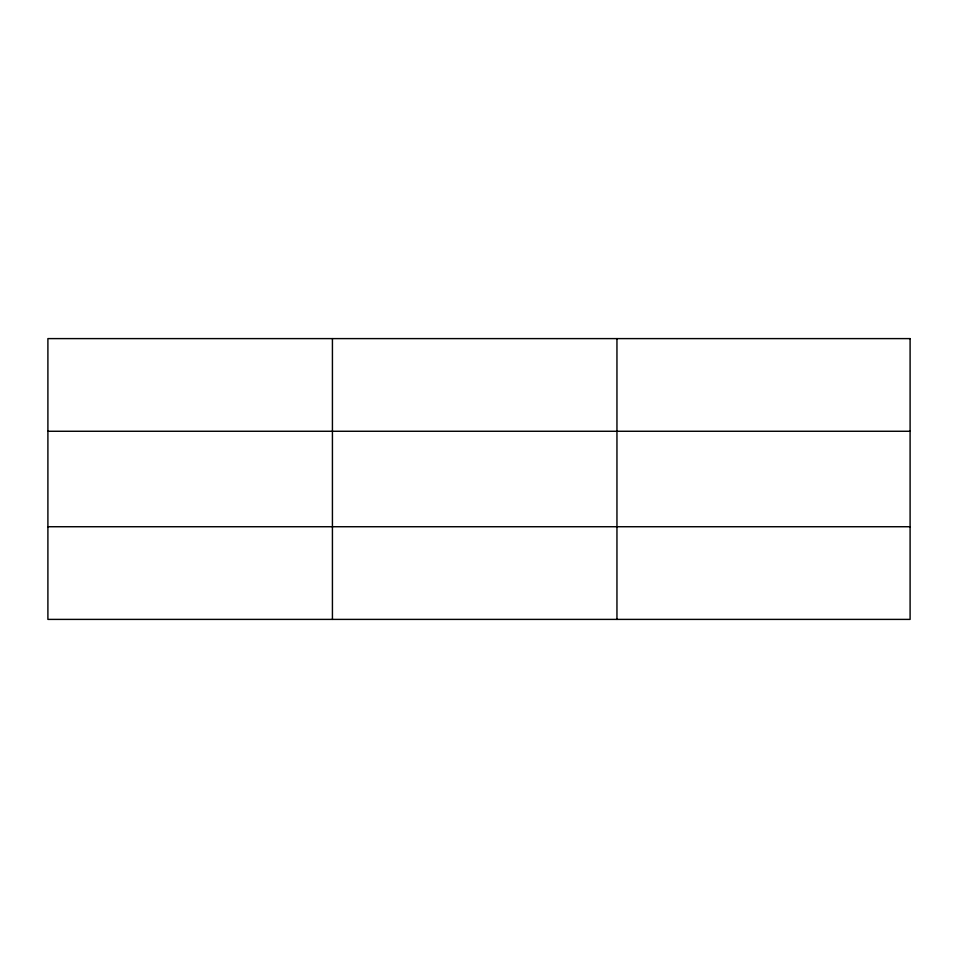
<?xml version="1.0" encoding="UTF-8"?>
<svg xmlns="http://www.w3.org/2000/svg" width="958" height="958" viewBox="0 0 958 958"><rect width="100%" height="100%" fill="white"/><g stroke="black" fill="none" stroke-linecap="round" stroke-linejoin="round"><path stroke-width="1.44" d="M332.426 619.395L332.426 338.605M616.952 619.395L616.952 338.605M47.9 431.268L910.1 431.268M47.9 526.732L910.1 526.732M910.1 338.605L910.1 619.395L47.9 619.395L47.9 338.605L910.1 338.605"/></g></svg>
